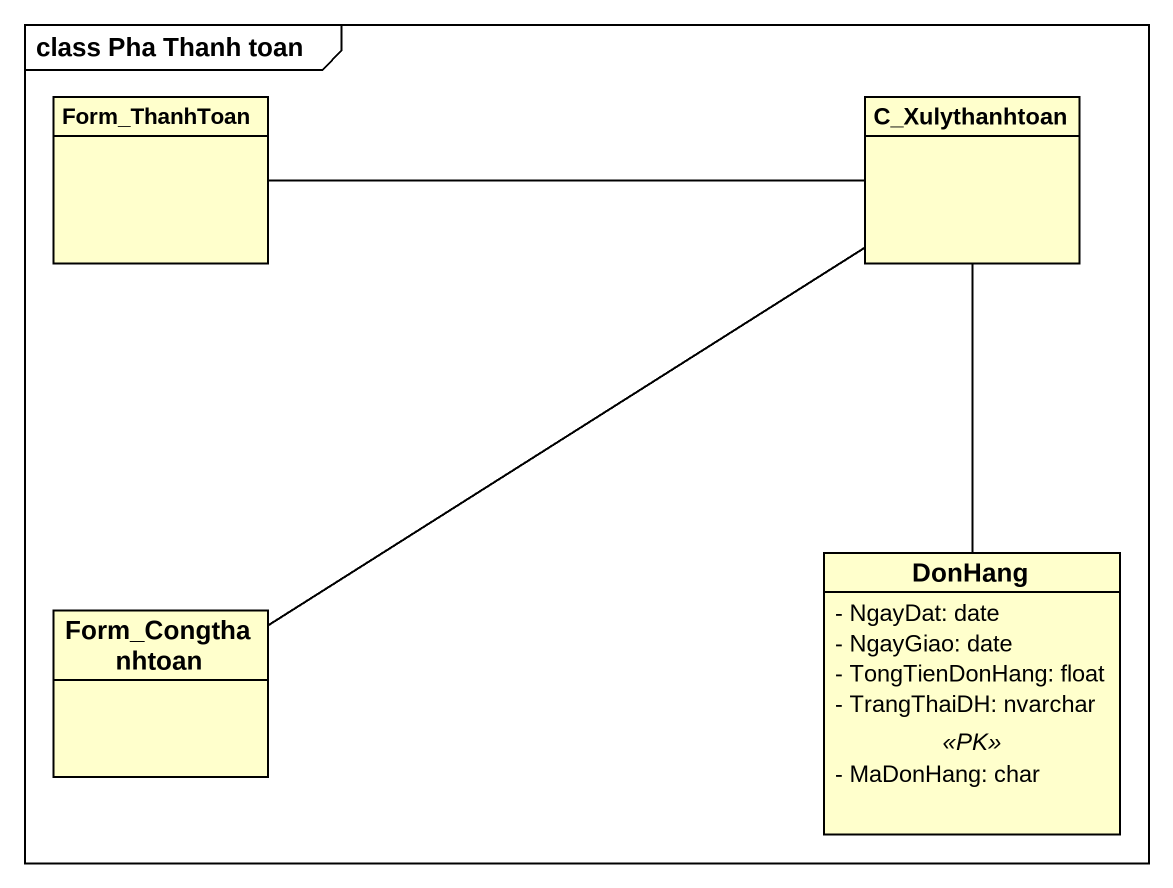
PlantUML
@startuml
mainframe class Pha Thanh toan
hide circle
hide empty members
skinparam classAttributeIconSize 0
class Form_ThanhToan
class C_Xulythanhtoan
class DonHang {
  - NgayDat: date
  - NgayGiao: date
  - TongTienDonHang: float
  - TrangThaiDH: nvarchar
  .. <<PK>> ..
  - MaDonHang: char
}
class Form_Congthanhtoan
Form_ThanhToan -right- C_Xulythanhtoan
C_Xulythanhtoan -- DonHang
C_Xulythanhtoan -- Form_Congthanhtoan
@enduml
